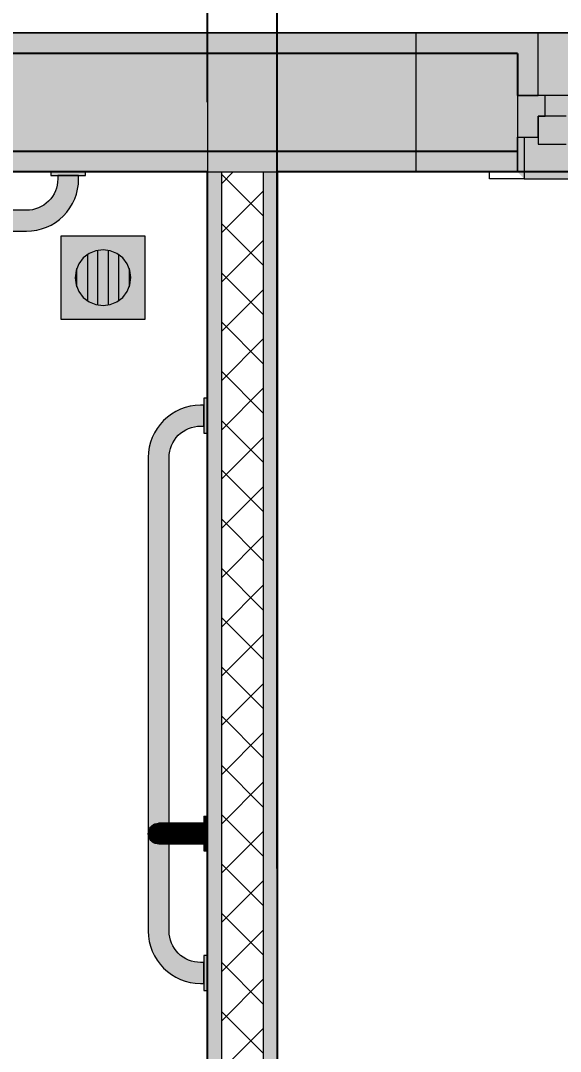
# Model space of a CAD drawing. Header units: metres. Extents: x -1783 to 21505, y -57 to 13660.
# Drawn here: x 13111 to 13188.5, y 12665 to 12813 of the extents above; entities that cross this region are included whole.
import ezdxf

# ---------------------------------------------------------------- set-up
doc = ezdxf.new("R2010")
doc.units = ezdxf.units.M
doc.header["$MEASUREMENT"] = 0
doc.linetypes.add('Dashed', pattern=[0.07, 0.045, -0.025])
for name, color, linetype in [('colorida chamar atenção', 10, 'Continuous'), ('Concreto moldado in loco_Pilares.IFC Model', 7, 'Continuous'), ('cotas', 7, 'Continuous'), ('COTAS EXECUTIVO.EXEC', 7, 'Continuous'), ('Janelas Archicad', 7, 'Continuous'), ('PAREDE CONSTRUIR', 7, 'Continuous')]:
    doc.layers.add(name, color=color, linetype=linetype)
for name, color, linetype, lineweight in [('Concreto moldado in loco_Pilares.IFC Model_Caneta_No__241', 7, 'Continuous', 13), ('Concreto moldado in loco_Pilares.IFC Model_Caneta_No__4', 7, 'Continuous', 20), ('Janelas Archicad_Caneta_No__10', 7, 'Continuous', 5), ('Janelas Archicad_Caneta_No__241', 7, 'Continuous', 13), ('LAJES.EST_Caneta_No__241', 7, 'Continuous', 13), ('LOUCAS-METAIS.ARQ_Caneta_No__96', 252, 'Continuous', 0), ('PAREDE CONSTRUIR_Caneta_No__241', 7, 'Continuous', 13), ('PAREDE CONSTRUIR_Caneta_No__3', 7, 'Continuous', 25), ('PAREDE CONSTRUIR_Caneta_No__83', 84, 'Continuous', 0), ('RALO_Caneta_No__96', 252, 'Continuous', 0)]:
    doc.layers.add(name, color=color, linetype=linetype, lineweight=lineweight)
for name, color, linetype, lineweight, true_color in [('Janelas Archicad_Caneta_No__9', 7, 'Continuous', 5, 0x020202), ('LOUCAS-METAIS.ARQ_Caneta_No__18', 7, 'Continuous', 0, 0xdfdfdf), ('RALO_Caneta_No__19', 7, 'Continuous', 0, 0xe9e9e9)]:
    doc.layers.add(name, color=color, linetype=linetype, lineweight=lineweight, true_color=true_color)
doc.styles.add('R80', font='romans.shx', dxfattribs={"height": 10})
doc.dimstyles.new('1-50', dxfattribs={"dimtxt": 10, "dimasz": 5, "dimexe": 10, "dimexo": 10, "dimgap": 3, "dimtad": 1, "dimdec": 1, "dimrnd": 1, "dimdsep": 46, "dimtxsty": 'R80', "dimblk": 'DOT', "dimcen": 0, "dimclrd": 252, "dimclre": 252, "dimclrt": 252, "dimadec": 0, "dimazin": 0, "dimtfac": 1, "dimtdec": 1, "dimtix": 1, "dimtmove": 2, "dimatfit": 3, "dimldrblk": 'DOT', "dimfxl": 1, "dimtolj": 1, "dimarcsym": 0})

# ---------------------------------------------------------------- blocks, each defined once
blk = doc.blocks.new('_Dot')
at = {"color": 0, "linetype": 'ByBlock', "lineweight": -2}
blk.add_line((-0.5, 0), (-1, 0), dxfattribs=at)
at = {"color": 0, "linetype": 'ByBlock', "const_width": 0.5}
blk.add_lwpolyline([(-0.25, 0, 1), (0.25, 0, 1)], format="xyb", close=True, dxfattribs=at)
blk = doc.blocks.new('*D7305')
at = {"layer": 'COTAS EXECUTIVO.EXEC', "color": 252, "lineweight": -2, "transparency": 16777216}
for p, q in [((13067.94, 12801.3), (13067.94, 12857.37)), ((13137.84, 12801.3), (13137.84, 12857.37)), ((13072.94, 12847.37), (13091.4, 12847.37)), ((13132.84, 12847.37), (13113.59, 12847.37))]:
    blk.add_line(p, q, dxfattribs=at)
at = {"layer": 'COTAS EXECUTIVO.EXEC', "color": 252, "lineweight": -2, "transparency": 16777216, "xscale": 5, "yscale": 5, "zscale": 5, "rotation": 180}
blk.add_blockref('_Dot', (13067.94, 12847.37), dxfattribs=at)
at = {"layer": 'COTAS EXECUTIVO.EXEC', "color": 252, "lineweight": -2, "transparency": 16777216, "xscale": 5, "yscale": 5, "zscale": 5}
blk.add_blockref('_Dot', (13137.84, 12847.37), dxfattribs=at)
at = {"layer": 'COTAS EXECUTIVO.EXEC', "color": 252, "transparency": 16777216, "insert": (13102.49, 12847.37), "char_height": 10, "attachment_point": 5, "style": 'R80'}
blk.add_mtext('\\A1;70', dxfattribs=at)
blk = doc.blocks.new('*D7308')
at = {"layer": 'COTAS EXECUTIVO.EXEC', "color": 252, "lineweight": -2, "transparency": 16777216}
for p, q in [((12927.84, 12616.1), (12927.84, 12885.48)), ((13137.84, 12801.3), (13137.84, 12885.48)), ((12932.84, 12875.48), (13003.24, 12875.48)), ((13132.84, 12875.48), (13034.95, 12875.48))]:
    blk.add_line(p, q, dxfattribs=at)
at = {"layer": 'COTAS EXECUTIVO.EXEC', "color": 252, "lineweight": -2, "transparency": 16777216, "xscale": 5, "yscale": 5, "zscale": 5, "rotation": 180}
blk.add_blockref('_Dot', (12927.84, 12875.48), dxfattribs=at)
at = {"layer": 'COTAS EXECUTIVO.EXEC', "color": 252, "lineweight": -2, "transparency": 16777216, "xscale": 5, "yscale": 5, "zscale": 5}
blk.add_blockref('_Dot', (13137.84, 12875.48), dxfattribs=at)
at = {"layer": 'COTAS EXECUTIVO.EXEC', "color": 252, "transparency": 16777216, "insert": (13019.1, 12875.48), "char_height": 10, "attachment_point": 5, "style": 'R80'}
blk.add_mtext('\\A1;210', dxfattribs=at)
blk = doc.blocks.new('*D7309')
at = {"layer": 'COTAS EXECUTIVO.EXEC', "color": 252, "lineweight": -2, "transparency": 16777216}
for p, q in [((13137.84, 12801.3), (13137.84, 12885.48)), ((13147.84, 12691.3), (13147.84, 12885.48)), ((13132.84, 12875.48), (13127.84, 12875.48)), ((13137.84, 12875.48), (13147.84, 12875.48)), ((13152.84, 12875.48), (13157.84, 12875.48))]:
    blk.add_line(p, q, dxfattribs=at)
at = {"layer": 'COTAS EXECUTIVO.EXEC', "color": 252, "lineweight": -2, "transparency": 16777216, "xscale": 5, "yscale": 5, "zscale": 5}
blk.add_blockref('_Dot', (13137.84, 12875.48), dxfattribs=at)
at = {"layer": 'COTAS EXECUTIVO.EXEC', "color": 252, "lineweight": -2, "transparency": 16777216, "xscale": 5, "yscale": 5, "zscale": 5, "rotation": 180}
blk.add_blockref('_Dot', (13147.84, 12875.48), dxfattribs=at)
at = {"layer": 'COTAS EXECUTIVO.EXEC', "color": 252, "transparency": 16777216, "insert": (13120.12, 12875.48), "char_height": 10, "attachment_point": 5, "style": 'R80'}
blk.add_mtext('\\A1;10', dxfattribs=at)
blk = doc.blocks.new('*D7310')
at = {"layer": 'COTAS EXECUTIVO.EXEC', "color": 252, "lineweight": -2, "transparency": 16777216}
for p, q in [((13147.84, 12691.3), (13147.84, 12885.48)), ((13467.84, 12586.27), (13467.84, 12885.48)), ((13152.84, 12875.48), (13278.24, 12875.48)), ((13462.84, 12875.48), (13309.95, 12875.48))]:
    blk.add_line(p, q, dxfattribs=at)
at = {"layer": 'COTAS EXECUTIVO.EXEC', "color": 252, "lineweight": -2, "transparency": 16777216, "xscale": 5, "yscale": 5, "zscale": 5, "rotation": 180}
blk.add_blockref('_Dot', (13147.84, 12875.48), dxfattribs=at)
at = {"layer": 'COTAS EXECUTIVO.EXEC', "color": 252, "lineweight": -2, "transparency": 16777216, "xscale": 5, "yscale": 5, "zscale": 5}
blk.add_blockref('_Dot', (13467.84, 12875.48), dxfattribs=at)
at = {"layer": 'COTAS EXECUTIVO.EXEC', "color": 252, "transparency": 16777216, "insert": (13294.1, 12875.48), "char_height": 10, "attachment_point": 5, "style": 'R80'}
blk.add_mtext('\\A1;320', dxfattribs=at)
blk = doc.blocks.new('*D7546')
at = {"layer": 'COTAS EXECUTIVO.EXEC', "color": 252, "lineweight": -2, "transparency": 16777216}
for p, q in [((13147.84, 12691.3), (13147.84, 12857.37)), ((13183.36, 12821.3), (13183.36, 12857.37)), ((13152.84, 12847.37), (13154.11, 12847.37)), ((13178.36, 12847.37), (13176.3, 12847.37))]:
    blk.add_line(p, q, dxfattribs=at)
at = {"layer": 'COTAS EXECUTIVO.EXEC', "color": 252, "lineweight": -2, "transparency": 16777216, "xscale": 5, "yscale": 5, "zscale": 5, "rotation": 180}
blk.add_blockref('_Dot', (13147.84, 12847.37), dxfattribs=at)
at = {"layer": 'COTAS EXECUTIVO.EXEC', "color": 252, "lineweight": -2, "transparency": 16777216, "xscale": 5, "yscale": 5, "zscale": 5}
blk.add_blockref('_Dot', (13183.36, 12847.37), dxfattribs=at)
at = {"layer": 'COTAS EXECUTIVO.EXEC', "color": 252, "transparency": 16777216, "insert": (13165.2, 12847.37), "char_height": 10, "attachment_point": 5, "style": 'R80'}
blk.add_mtext('\\A1;36', dxfattribs=at)
blk = doc.blocks.new('*D7547')
at = {"layer": 'COTAS EXECUTIVO.EXEC', "color": 252, "lineweight": -2, "transparency": 16777216}
for p, q in [((13183.36, 12821.3), (13183.36, 12857.37)), ((13433.36, 12821.3), (13433.36, 12857.37)), ((13188.36, 12847.37), (13292.1, 12847.37)), ((13428.36, 12847.37), (13323.82, 12847.37))]:
    blk.add_line(p, q, dxfattribs=at)
at = {"layer": 'COTAS EXECUTIVO.EXEC', "color": 252, "lineweight": -2, "transparency": 16777216, "xscale": 5, "yscale": 5, "zscale": 5, "rotation": 180}
blk.add_blockref('_Dot', (13183.36, 12847.37), dxfattribs=at)
at = {"layer": 'COTAS EXECUTIVO.EXEC', "color": 252, "lineweight": -2, "transparency": 16777216, "xscale": 5, "yscale": 5, "zscale": 5}
blk.add_blockref('_Dot', (13433.36, 12847.37), dxfattribs=at)
at = {"layer": 'COTAS EXECUTIVO.EXEC', "color": 252, "transparency": 16777216, "insert": (13307.96, 12847.37), "char_height": 10, "attachment_point": 5, "style": 'R80'}
blk.add_mtext('\\A1;250', dxfattribs=at)
blk = doc.blocks.new('Horizontal Multi-Sash Window 26_5')
at = {"layer": 'Janelas Archicad', "linetype": 'Continuous', "lineweight": 0, "true_color": 0xffffff}
for points in [[(-1.25, 0), (1.25, 0), (1.25, 0.05), (1.24, 0.06), (-1.24, 0.06), (-1.25, 0.05)], [(-1.25, 0), (-1.25, -0.06), (-1.21, -0.06), (-1.21, -0.03), (-1.22, -0.03), (-1.22, 0)], [(-1.22, 0.01), (-1.22, -0.03), (-1.18, -0.03), (-1.18, 0.01)], [(-0.46, 0.01), (-1.18, 0.01), (-1.18, -0.03), (-1.21, -0.03), (-1.21, -0.06), (-0.43, -0.06), (-0.43, -0.03), (-0.46, -0.03)]]:
    blk.add_hatch(color=7, dxfattribs=at).paths.add_polyline_path(points)
at = {"layer": 'Janelas Archicad_Caneta_No__10', "color": 7, "linetype": 'Continuous', "lineweight": 5}
for p, q in [((-1.24, 0.06), (-1.29, 0.06)), ((-1.29, 0.06), (-1.29, 0.05)), ((-1.24, 0.05), (-1.24, 0.06)), ((-1.29, 0.05), (-1.24, 0.05)), ((-1.24, 0.05), (-1.25, 0.05)), ((-1.25, 0.05), (-1.25, 0)), ((-1.24, 0), (-1.24, 0.05)), ((-1.25, 0), (-1.24, 0))]:
    blk.add_line(p, q, dxfattribs=at)
at = {"layer": 'Janelas Archicad_Caneta_No__241', "color": 7, "linetype": 'Continuous', "lineweight": 13}
for p, q in [((-1.29, 0.05), (-1.25, 0.05)), ((-1.25, 0.02), (-1.25, 0.05)), ((-1.25, 0), (-1.25, 0.02)), ((-1.25, -0.06), (-1.25, 0)), ((-1.22, -0.06), (-1.22, -0.15)), ((-1.25, -0.15), (-1.22, -0.15))]:
    blk.add_line(p, q, dxfattribs=at)
at = {"layer": 'Janelas Archicad_Caneta_No__9', "color": 18, "linetype": 'Continuous', "lineweight": 5, "true_color": 0x020202}
for p, q in [((-1.24, 0.06), (1.24, 0.06)), ((-1.25, 0), (-1.22, 0)), ((-1.22, 0.01), (-1.18, 0.01)), ((-1.22, -0.03), (-1.22, 0.01)), ((-1.22, 0), (-1.22, -0.03)), ((-1.22, -0.03), (-1.21, -0.03)), ((-1.18, -0.03), (-1.22, -0.03)), ((-1.21, -0.03), (-1.21, -0.06)), ((-1.21, -0.06), (-1.25, -0.06)), ((-0.43, -0.06), (-1.21, -0.06)), ((-1.22, -0.15), (1.22, -0.15))]:
    blk.add_line(p, q, dxfattribs=at)
at = {"layer": 'Janelas Archicad_Caneta_No__9', "color": 18, "linetype": 'Dashed', "lineweight": 5, "true_color": 0x020202}
blk.add_line((-1.25, 0.05), (1.25, 0.05), dxfattribs=at)
blk = doc.blocks.new('Rectangular Floor Drain 26')
at = {"layer": 'RALO_Caneta_No__19', "linetype": 'Continuous', "lineweight": 0, "true_color": 0xe9e9e9}
h = blk.add_hatch(color=254, dxfattribs=at)
h.paths.add_polyline_path([(-0.06, 0.06), (-0.06, -0.06), (0.06, -0.06), (0.06, 0.06)])
h.paths.add_polyline_path([(0.04, 0), (0.0386, -0.0104), (0.0346, -0.02), (0.0283, -0.0283), (0.02, -0.0346), (0.0104, -0.0386), (0, -0.04), (-0.0104, -0.0386), (-0.02, -0.0346), (-0.0283, -0.0283), (-0.0346, -0.02), (-0.0386, -0.0104), (-0.04, 0), (-0.0386, 0.0104), (-0.0346, 0.02), (-0.0283, 0.0283), (-0.02, 0.0346), (-0.0104, 0.0386), (0, 0.04), (0.0104, 0.0386), (0.02, 0.0346), (0.0283, 0.0283), (0.0346, 0.02), (0.0386, 0.0104)], flags=0)
for points in [[(-0.0283, 0.0283), (-0.0327, 0.0225), (0.0327, 0.0225), (0.0283, 0.0283), (0.02, 0.0346), (0.0131, 0.0375), (-0.0131, 0.0375), (-0.02, 0.0346)], [(-0.0131, 0.0375), (0.0131, 0.0375), (0.0104, 0.0386), (0, 0.04), (-0.0104, 0.0386)], [(-0.0386, 0.0104), (-0.039, 0.0075), (0.039, 0.0075), (0.0386, 0.0104), (0.0346, 0.02), (0.0327, 0.0225), (-0.0327, 0.0225), (-0.0346, 0.02)], [(-0.039, 0.0075), (-0.04, 0), (-0.039, -0.0075), (0.039, -0.0075), (0.04, 0), (0.039, 0.0075)], [(-0.039, -0.0075), (-0.0386, -0.0104), (-0.0346, -0.02), (-0.0327, -0.0225), (0.0327, -0.0225), (0.0346, -0.02), (0.0386, -0.0104), (0.039, -0.0075)], [(-0.0327, -0.0225), (-0.0283, -0.0283), (-0.02, -0.0346), (-0.0131, -0.0375), (0.0131, -0.0375), (0.02, -0.0346), (0.0283, -0.0283), (0.0327, -0.0225)], [(0.0131, -0.0375), (-0.0131, -0.0375), (-0.0104, -0.0386), (0, -0.04), (0.0104, -0.0386)]]:
    blk.add_hatch(color=254, dxfattribs=at).paths.add_polyline_path(points)
at = {"layer": 'RALO_Caneta_No__96', "color": 252, "linetype": 'Continuous', "lineweight": 0}
for p, q in [((-0.06, 0.06), (-0.06, -0.06)), ((0.06, 0.06), (-0.06, 0.06)), ((0.06, -0.06), (0.06, 0.06)), ((-0.0283, 0.0283), (-0.02, 0.0346)), ((-0.02, 0.0346), (-0.0104, 0.0386)), ((0.0131, 0.0375), (-0.0131, 0.0375)), ((-0.0104, 0.0386), (0, 0.04)), ((0, 0.04), (0.0104, 0.0386)), ((0.0104, 0.0386), (0.02, 0.0346)), ((0.02, 0.0346), (0.0283, 0.0283)), ((-0.0386, 0.0104), (-0.0346, 0.02)), ((-0.0346, 0.02), (-0.0283, 0.0283)), ((-0.0327, 0.0225), (0.0327, 0.0225)), ((0.0283, 0.0283), (0.0346, 0.02)), ((0.0346, 0.02), (0.0386, 0.0104)), ((-0.04, 0), (-0.0386, 0.0104)), ((-0.0386, -0.0104), (-0.04, 0)), ((0.039, 0.0075), (-0.039, 0.0075)), ((0.0386, 0.0104), (0.04, 0)), ((0.04, 0), (0.0386, -0.0104)), ((-0.039, -0.0075), (0.039, -0.0075)), ((-0.0346, -0.02), (-0.0386, -0.0104)), ((0.0386, -0.0104), (0.0346, -0.02)), ((-0.0283, -0.0283), (-0.0346, -0.02)), ((0.0327, -0.0225), (-0.0327, -0.0225)), ((-0.02, -0.0346), (-0.0283, -0.0283)), ((0.0283, -0.0283), (0.02, -0.0346)), ((0.0346, -0.02), (0.0283, -0.0283)), ((-0.0104, -0.0386), (-0.02, -0.0346)), ((-0.0131, -0.0375), (0.0131, -0.0375)), ((0, -0.04), (-0.0104, -0.0386)), ((0.0104, -0.0386), (0, -0.04)), ((0.02, -0.0346), (0.0104, -0.0386)), ((-0.06, -0.06), (0.06, -0.06))]:
    blk.add_line(p, q, dxfattribs=at)
blk = doc.blocks.new('Grab Bar 26')
at = {"layer": 'LOUCAS-METAIS.ARQ_Caneta_No__18', "linetype": 'Continuous', "lineweight": 0, "true_color": 0xdfdfdf}
for points in [[(-0.425, 0), (-0.425, -0.005), (-0.375, -0.005), (-0.375, 0)], [(0.375, 0), (0.375, -0.005), (0.425, -0.005), (0.425, 0)], [(-0.415, -0.005), (-0.415, -0.01, 0.414214), (-0.34, -0.085), (0.34, -0.085, 0.414214), (0.415, -0.01), (0.415, -0.005), (0.385, -0.005), (0.385, -0.01, -0.414214), (0.34, -0.055), (-0.34, -0.055, -0.414214), (-0.385, -0.01), (-0.385, -0.005)]]:
    blk.add_hatch(color=254, dxfattribs=at).paths.add_polyline_path(points)
at = {"layer": 'LOUCAS-METAIS.ARQ_Caneta_No__96', "color": 252, "linetype": 'Continuous', "lineweight": 0, "flags": 128}
for points in [[(-0.425, 0), (-0.425, -0.005), (-0.375, -0.005), (-0.375, 0)], [(0.375, 0), (0.375, -0.005), (0.425, -0.005), (0.425, 0)]]:
    blk.add_lwpolyline(points, close=True, dxfattribs=at)
blk.add_lwpolyline([(-0.415, -0.005), (-0.415, -0.01, 0.414214), (-0.34, -0.085), (0.34, -0.085, 0.414214), (0.415, -0.01), (0.415, -0.005), (0.385, -0.005), (0.385, -0.01, -0.414214), (0.34, -0.055), (-0.34, -0.055, -0.414214), (-0.385, -0.01), (-0.385, -0.005)], format="xyb", close=True, dxfattribs=at)
blk = doc.blocks.new('Grab Bar 26_3')
at = {"layer": 'LOUCAS-METAIS.ARQ_Caneta_No__18', "linetype": 'Continuous', "lineweight": 0, "true_color": 0xdfdfdf}
for points in [[(-0.017, 0), (-0.017, -0.005), (-0.0108, -0.005), (-0.0108, 0)], [(-0.0108, -0.005), (-0.0037, -0.005), (-0.0037, 0), (-0.0108, 0)], [(-0.0037, 0), (-0.0037, -0.005), (0.0037, -0.005), (0.0037, 0)], [(0.0037, -0.005), (0.0108, -0.005), (0.0108, 0), (0.0037, 0)], [(0.0108, 0), (0.0108, -0.005), (0.017, -0.005), (0.017, 0)], [(0.017, -0.005), (0.0217, -0.005), (0.0217, 0), (0.017, 0)], [(0.0217, -0.005), (0.0244, -0.005), (0.0244, 0), (0.0217, 0)], [(0.0244, 0), (0.0244, -0.005), (0.0249, -0.005), (0.0249, 0)], [(-0.0249, 0), (-0.0249, -0.005), (-0.0244, -0.005), (-0.0244, 0)], [(-0.0244, -0.005), (-0.0217, -0.005), (-0.0217, 0), (-0.0244, 0)], [(-0.0217, -0.005), (-0.017, -0.005), (-0.017, 0), (-0.0217, 0)], [(-0.015, -0.01), (-0.0147, -0.0102), (-0.0147, -0.005), (-0.015, -0.005)], [(-0.015, -0.01), (-0.015, -0.0234), (-0.0147, -0.024), (-0.0147, -0.0102)], [(-0.0147, -0.005), (-0.0147, -0.0102), (-0.014, -0.0103), (-0.014, -0.005)], [(-0.0147, -0.0102), (-0.0147, -0.024), (-0.014, -0.0246), (-0.014, -0.0103)], [(-0.014, -0.0103), (-0.0129, -0.0104), (-0.0129, -0.005), (-0.014, -0.005)], [(-0.014, -0.0246), (-0.0129, -0.0251), (-0.0129, -0.0104), (-0.014, -0.0103)], [(-0.0129, -0.005), (-0.0129, -0.0104), (-0.0113, -0.0106), (-0.0113, -0.005)], [(-0.0113, -0.0106), (-0.0129, -0.0104), (-0.0129, -0.0251), (-0.0113, -0.0256)], [(-0.0113, -0.005), (-0.0113, -0.0106), (-0.0094, -0.0107), (-0.0094, -0.005)], [(-0.0094, -0.0107), (-0.0113, -0.0106), (-0.0113, -0.0256), (-0.0094, -0.026)], [(-0.0094, -0.0107), (-0.0073, -0.0107), (-0.0073, -0.005), (-0.0094, -0.005)], [(-0.0094, -0.0107), (-0.0094, -0.026), (-0.0073, -0.0263), (-0.0073, -0.0107)], [(-0.0073, -0.005), (-0.0073, -0.0107), (-0.0049, -0.0108), (-0.0049, -0.005)], [(-0.0049, -0.0108), (-0.0073, -0.0107), (-0.0073, -0.0263), (-0.0049, -0.0265)], [(-0.0049, -0.005), (-0.0049, -0.0108), (-0.0023, -0.0108), (-0.0023, -0.005)], [(-0.0023, -0.0108), (-0.0049, -0.0108), (-0.0049, -0.0265), (-0.0023, -0.0267)], [(-0.0023, -0.005), (-0.0023, -0.0108), (0.0003, -0.0108), (0.0003, -0.005)], [(0.0003, -0.0108), (-0.0023, -0.0108), (-0.0023, -0.0267), (0.0003, -0.0267)], [(0.0003, -0.005), (0.0003, -0.0108), (0.0029, -0.0108), (0.0029, -0.005)], [(0.0029, -0.0108), (0.0003, -0.0108), (0.0003, -0.0267), (0.0029, -0.0266)], [(0.0029, -0.0108), (0.0054, -0.0108), (0.0054, -0.005), (0.0029, -0.005)], [(0.0029, -0.0266), (0.0054, -0.0265), (0.0054, -0.0108), (0.0029, -0.0108)], [(0.0054, -0.005), (0.0054, -0.0108), (0.0077, -0.0107), (0.0077, -0.005)], [(0.0077, -0.0107), (0.0054, -0.0108), (0.0054, -0.0265), (0.0077, -0.0262)], [(0.0077, -0.005), (0.0077, -0.0107), (0.0098, -0.0106), (0.0098, -0.005)], [(0.0098, -0.0106), (0.0077, -0.0107), (0.0077, -0.0262), (0.0098, -0.0259)], [(0.0098, -0.005), (0.0098, -0.0106), (0.0117, -0.0105), (0.0117, -0.005)], [(0.0098, -0.0106), (0.0098, -0.0259), (0.0117, -0.0255), (0.0117, -0.0105)], [(0.0117, -0.005), (0.0117, -0.0105), (0.0131, -0.0104), (0.0131, -0.005)], [(0.0131, -0.0104), (0.0117, -0.0105), (0.0117, -0.0255), (0.0131, -0.025)], [(0.0131, -0.005), (0.0131, -0.0104), (0.0142, -0.0103), (0.0142, -0.005)], [(0.0142, -0.0103), (0.0131, -0.0104), (0.0131, -0.025), (0.0142, -0.0244)], [(0.0142, -0.005), (0.0142, -0.0103), (0.0148, -0.0101), (0.0148, -0.005)], [(0.0142, -0.0103), (0.0142, -0.0244), (0.0148, -0.0239), (0.0148, -0.0101)], [(0.015, -0.005), (0.0148, -0.005), (0.0148, -0.0101), (0.015, -0.01)], [(0.0148, -0.0101), (0.0148, -0.0239), (0.015, -0.0233), (0.015, -0.01)], [(-0.0147, -0.024), (-0.015, -0.0234), (-0.015, -0.0361), (-0.0147, -0.0373)], [(-0.0147, -0.024), (-0.0147, -0.0373), (-0.014, -0.0384), (-0.014, -0.0246)], [(-0.014, -0.0246), (-0.014, -0.0384), (-0.0129, -0.0394), (-0.0129, -0.0251)], [(-0.0129, -0.0251), (-0.0129, -0.0394), (-0.0113, -0.0403), (-0.0113, -0.0256)], [(-0.0094, -0.026), (-0.0113, -0.0256), (-0.0113, -0.0403), (-0.0094, -0.0411)], [(-0.0094, -0.0411), (-0.0073, -0.0418), (-0.0073, -0.0263), (-0.0094, -0.026)], [(-0.0049, -0.0265), (-0.0073, -0.0263), (-0.0073, -0.0418), (-0.0049, -0.0422)], [(-0.0023, -0.0267), (-0.0049, -0.0265), (-0.0049, -0.0422), (-0.0023, -0.0425)], [(0.0003, -0.0267), (-0.0023, -0.0267), (-0.0023, -0.0425), (0.0003, -0.0426)], [(0.0029, -0.0266), (0.0003, -0.0267), (0.0003, -0.0426), (0.0029, -0.0425)], [(0.0029, -0.0425), (0.0054, -0.0421), (0.0054, -0.0265), (0.0029, -0.0266)], [(0.0077, -0.0262), (0.0054, -0.0265), (0.0054, -0.0421), (0.0077, -0.0416)], [(0.0098, -0.0259), (0.0077, -0.0262), (0.0077, -0.0416), (0.0098, -0.041)], [(0.0098, -0.0259), (0.0098, -0.041), (0.0117, -0.0402), (0.0117, -0.0255)], [(0.0117, -0.0255), (0.0117, -0.0402), (0.0131, -0.0392), (0.0131, -0.025)], [(0.0131, -0.025), (0.0131, -0.0392), (0.0142, -0.0382), (0.0142, -0.0244)], [(0.0142, -0.0244), (0.0142, -0.0382), (0.0148, -0.0371), (0.0148, -0.0239)], [(0.015, -0.0233), (0.0148, -0.0239), (0.0148, -0.0371), (0.015, -0.0359)], [(-0.015, -0.0476), (-0.0147, -0.0492), (-0.0147, -0.0373), (-0.015, -0.0361)], [(-0.014, -0.0384), (-0.0147, -0.0373), (-0.0147, -0.0492), (-0.014, -0.0508)], [(-0.014, -0.0508), (-0.0129, -0.0523), (-0.0129, -0.0394), (-0.014, -0.0384)], [(-0.0129, -0.0394), (-0.0129, -0.0523), (-0.0113, -0.0536), (-0.0113, -0.0403)], [(-0.0113, -0.0403), (-0.0113, -0.0536), (-0.0094, -0.0547), (-0.0094, -0.0411)], [(-0.0094, -0.0411), (-0.0094, -0.0547), (-0.0073, -0.0556), (-0.0073, -0.0418)], [(-0.0073, -0.0418), (-0.0073, -0.0556), (-0.0049, -0.0563), (-0.0049, -0.0422)], [(-0.0049, -0.0563), (-0.0023, -0.0567), (-0.0023, -0.0425), (-0.0049, -0.0422)], [(-0.0023, -0.0425), (-0.0023, -0.0567), (0.0003, -0.0568), (0.0003, -0.0426)], [(0.0003, -0.0426), (0.0003, -0.0568), (0.0029, -0.0566), (0.0029, -0.0425)], [(0.0029, -0.0425), (0.0029, -0.0566), (0.0054, -0.0562), (0.0054, -0.0421)], [(0.0054, -0.0421), (0.0054, -0.0562), (0.0077, -0.0555), (0.0077, -0.0416)], [(0.0077, -0.0416), (0.0077, -0.0555), (0.0098, -0.0545), (0.0098, -0.041)], [(0.0098, -0.041), (0.0098, -0.0545), (0.0117, -0.0533), (0.0117, -0.0402)], [(0.0117, -0.0402), (0.0117, -0.0533), (0.0131, -0.052), (0.0131, -0.0392)], [(0.0142, -0.0382), (0.0131, -0.0392), (0.0131, -0.052), (0.0142, -0.0505)], [(0.0142, -0.0505), (0.0148, -0.0489), (0.0148, -0.0371), (0.0142, -0.0382)], [(0.0148, -0.0371), (0.0148, -0.0489), (0.015, -0.0472), (0.015, -0.0359)], [(-0.0147, -0.0492), (-0.015, -0.0476), (-0.015, -0.0571), (-0.0147, -0.0592)], [(-0.0147, -0.0592), (-0.015, -0.0571), (-0.015, -0.0643), (-0.0147, -0.0667)], [(-0.014, -0.0508), (-0.0147, -0.0492), (-0.0147, -0.0592), (-0.014, -0.0611)], [(-0.0147, -0.0592), (-0.0147, -0.0667), (-0.014, -0.0689), (-0.014, -0.0611)], [(-0.014, -0.0508), (-0.014, -0.0611), (-0.0129, -0.063), (-0.0129, -0.0523)], [(-0.0129, -0.0523), (-0.0129, -0.063), (-0.0113, -0.0647), (-0.0113, -0.0536)], [(-0.0113, -0.0647), (-0.0094, -0.0661), (-0.0094, -0.0547), (-0.0113, -0.0536)], [(-0.0094, -0.0547), (-0.0094, -0.0661), (-0.0073, -0.0672), (-0.0073, -0.0556)], [(-0.0073, -0.0556), (-0.0073, -0.0672), (-0.0049, -0.0681), (-0.0049, -0.0563)], [(-0.0049, -0.0563), (-0.0049, -0.0681), (-0.0023, -0.0686), (-0.0023, -0.0567)], [(-0.0023, -0.0686), (0.0003, -0.0687), (0.0003, -0.0568), (-0.0023, -0.0567)], [(0.0003, -0.0687), (0.0029, -0.0685), (0.0029, -0.0566), (0.0003, -0.0568)], [(0.0029, -0.0566), (0.0029, -0.0685), (0.0054, -0.0679), (0.0054, -0.0562)], [(0.0054, -0.0562), (0.0054, -0.0679), (0.0077, -0.067), (0.0077, -0.0555)], [(0.0077, -0.0555), (0.0077, -0.067), (0.0098, -0.0658), (0.0098, -0.0545)], [(0.0098, -0.0658), (0.0117, -0.0643), (0.0117, -0.0533), (0.0098, -0.0545)], [(0.0117, -0.0533), (0.0117, -0.0643), (0.0131, -0.0626), (0.0131, -0.052)], [(0.0131, -0.0626), (0.0142, -0.0608), (0.0142, -0.0505), (0.0131, -0.052)], [(0.0142, -0.0505), (0.0142, -0.0608), (0.0148, -0.0588), (0.0148, -0.0489)], [(0.0142, -0.0608), (0.0142, -0.0685), (0.0148, -0.0662), (0.0148, -0.0588)], [(0.015, -0.0472), (0.0148, -0.0489), (0.0148, -0.0588), (0.015, -0.0567)], [(0.015, -0.0567), (0.0148, -0.0588), (0.0148, -0.0662), (0.015, -0.0638)], [(-0.015, -0.0688), (-0.0147, -0.0713), (-0.0147, -0.0667), (-0.015, -0.0643)], [(-0.0147, -0.0713), (-0.015, -0.0688), (-0.015, -0.0703), (-0.0147, -0.0729)], [(-0.0147, -0.0667), (-0.0147, -0.0713), (-0.014, -0.0738), (-0.014, -0.0689)], [(-0.014, -0.0738), (-0.0147, -0.0713), (-0.0147, -0.0729), (-0.014, -0.0754)], [(-0.014, -0.0611), (-0.014, -0.0689), (-0.0129, -0.0711), (-0.0129, -0.063)], [(-0.014, -0.0689), (-0.014, -0.0738), (-0.0129, -0.0761), (-0.0129, -0.0711)], [(-0.014, -0.0754), (-0.0129, -0.0777), (-0.0129, -0.0761), (-0.014, -0.0738)], [(-0.0129, -0.0711), (-0.0113, -0.073), (-0.0113, -0.0647), (-0.0129, -0.063)], [(-0.0129, -0.0711), (-0.0129, -0.0761), (-0.0113, -0.0782), (-0.0113, -0.073)], [(-0.0113, -0.0647), (-0.0113, -0.073), (-0.0094, -0.0746), (-0.0094, -0.0661)], [(-0.0113, -0.073), (-0.0113, -0.0782), (-0.0094, -0.0799), (-0.0094, -0.0746)], [(-0.0094, -0.0661), (-0.0094, -0.0746), (-0.0073, -0.076), (-0.0073, -0.0672)], [(-0.0073, -0.076), (-0.0049, -0.0769), (-0.0049, -0.0681), (-0.0073, -0.0672)], [(-0.0049, -0.0769), (-0.0023, -0.0775), (-0.0023, -0.0686), (-0.0049, -0.0681)], [(-0.0023, -0.0775), (0.0003, -0.0777), (0.0003, -0.0687), (-0.0023, -0.0686)], [(0.0003, -0.0687), (0.0003, -0.0777), (0.0029, -0.0774), (0.0029, -0.0685)], [(0.0029, -0.0685), (0.0029, -0.0774), (0.0054, -0.0768), (0.0054, -0.0679)], [(0.0054, -0.0679), (0.0054, -0.0768), (0.0077, -0.0757), (0.0077, -0.067)], [(0.0077, -0.0757), (0.0098, -0.0743), (0.0098, -0.0658), (0.0077, -0.067)], [(0.0098, -0.0658), (0.0098, -0.0743), (0.0117, -0.0726), (0.0117, -0.0643)], [(0.0098, -0.0743), (0.0098, -0.0796), (0.0117, -0.0778), (0.0117, -0.0726)], [(0.0117, -0.0726), (0.0131, -0.0707), (0.0131, -0.0626), (0.0117, -0.0643)], [(0.0117, -0.0778), (0.0131, -0.0756), (0.0131, -0.0707), (0.0117, -0.0726)], [(0.0131, -0.0626), (0.0131, -0.0707), (0.0142, -0.0685), (0.0142, -0.0608)], [(0.0131, -0.0707), (0.0131, -0.0756), (0.0142, -0.0733), (0.0142, -0.0685)], [(0.0142, -0.0733), (0.0131, -0.0756), (0.0131, -0.0773), (0.0142, -0.0749)], [(0.0142, -0.0685), (0.0142, -0.0733), (0.0148, -0.0708), (0.0148, -0.0662)], [(0.0142, -0.0749), (0.0148, -0.0723), (0.0148, -0.0708), (0.0142, -0.0733)], [(0.0148, -0.0662), (0.0148, -0.0708), (0.015, -0.0682), (0.015, -0.0638)], [(0.015, -0.0682), (0.0148, -0.0708), (0.0148, -0.0723), (0.015, -0.0697)], [(-0.0113, -0.0782), (-0.0129, -0.0761), (-0.0129, -0.0777), (-0.0113, -0.0798)], [(-0.0094, -0.0799), (-0.0113, -0.0782), (-0.0113, -0.0798), (-0.0094, -0.0817)], [(-0.0094, -0.0746), (-0.0094, -0.0799), (-0.0073, -0.0814), (-0.0073, -0.076)], [(-0.0094, -0.0799), (-0.0094, -0.0817), (-0.0073, -0.0831), (-0.0073, -0.0814)], [(-0.0073, -0.0814), (-0.0049, -0.0824), (-0.0049, -0.0769), (-0.0073, -0.076)], [(-0.0049, -0.0824), (-0.0073, -0.0814), (-0.0073, -0.0831), (-0.0049, -0.0842)], [(-0.0049, -0.0824), (-0.0023, -0.083), (-0.0023, -0.0775), (-0.0049, -0.0769)], [(-0.0023, -0.083), (-0.0049, -0.0824), (-0.0049, -0.0842), (-0.0023, -0.0848)], [(-0.0023, -0.083), (0.0003, -0.0832), (0.0003, -0.0777), (-0.0023, -0.0775)], [(0.0003, -0.0832), (-0.0023, -0.083), (-0.0023, -0.0848), (0.0003, -0.085)], [(0.0003, -0.0777), (0.0003, -0.0832), (0.0029, -0.0829), (0.0029, -0.0774)], [(0.0029, -0.0829), (0.0003, -0.0832), (0.0003, -0.085), (0.0029, -0.0847)], [(0.0029, -0.0774), (0.0029, -0.0829), (0.0054, -0.0822), (0.0054, -0.0768)], [(0.0029, -0.0829), (0.0029, -0.0847), (0.0054, -0.084), (0.0054, -0.0822)], [(0.0054, -0.0822), (0.0077, -0.0811), (0.0077, -0.0757), (0.0054, -0.0768)], [(0.0077, -0.0811), (0.0054, -0.0822), (0.0054, -0.084), (0.0077, -0.0829)], [(0.0077, -0.0811), (0.0098, -0.0796), (0.0098, -0.0743), (0.0077, -0.0757)], [(0.0098, -0.0796), (0.0077, -0.0811), (0.0077, -0.0829), (0.0098, -0.0813)], [(0.0098, -0.0813), (0.0117, -0.0794), (0.0117, -0.0778), (0.0098, -0.0796)], [(0.0131, -0.0756), (0.0117, -0.0778), (0.0117, -0.0794), (0.0131, -0.0773)]]:
    blk.add_hatch(color=254, dxfattribs=at).paths.add_polyline_path(points)
at = {"layer": 'LOUCAS-METAIS.ARQ_Caneta_No__96', "color": 252, "linetype": 'Continuous', "lineweight": 0}
for p, q in [((-0.0037, 0), (0.0037, 0)), ((0.0037, 0), (0.0108, 0)), ((0.0108, 0), (0.017, 0)), ((0.017, 0), (0.0217, 0)), ((0.0217, 0), (0.0244, 0)), ((0.0244, 0), (0.0249, 0)), ((0.0249, -0.005), (0.0249, 0)), ((-0.0249, 0), (-0.0244, 0)), ((-0.0249, -0.005), (-0.0249, 0)), ((-0.0249, -0.005), (-0.0244, -0.005)), ((-0.0244, 0), (-0.0217, 0)), ((-0.0244, -0.005), (-0.0217, -0.005)), ((-0.0217, 0), (-0.017, 0)), ((-0.0217, -0.005), (-0.017, -0.005)), ((-0.017, 0), (-0.0108, 0)), ((-0.017, -0.005), (-0.0108, -0.005)), ((-0.015, -0.005), (-0.015, -0.01)), ((-0.015, -0.01), (-0.015, -0.0234)), ((-0.0108, 0), (-0.0037, 0)), ((-0.0108, -0.005), (-0.0037, -0.005)), ((-0.0037, -0.005), (0.0037, -0.005)), ((0.0037, -0.005), (0.0108, -0.005)), ((0.0108, -0.005), (0.017, -0.005)), ((0.015, -0.005), (0.015, -0.01)), ((0.015, -0.01), (0.015, -0.0233)), ((0.017, -0.005), (0.0217, -0.005)), ((0.0217, -0.005), (0.0244, -0.005)), ((0.0244, -0.005), (0.0249, -0.005)), ((-0.015, -0.0234), (-0.015, -0.0361)), ((0.015, -0.0233), (0.015, -0.0359)), ((-0.015, -0.0361), (-0.015, -0.0476)), ((0.015, -0.0359), (0.015, -0.0472)), ((-0.015, -0.0476), (-0.015, -0.0571)), ((-0.015, -0.0571), (-0.015, -0.0643)), ((0.015, -0.0472), (0.015, -0.0567)), ((0.015, -0.0567), (0.015, -0.0638)), ((-0.015, -0.0643), (-0.015, -0.0688)), ((-0.015, -0.0688), (-0.015, -0.0703)), ((-0.0147, -0.0729), (-0.015, -0.0703)), ((-0.014, -0.0754), (-0.0147, -0.0729)), ((0.0148, -0.0723), (0.0142, -0.0749)), ((0.015, -0.0697), (0.0148, -0.0723)), ((0.015, -0.0638), (0.015, -0.0682)), ((0.015, -0.0682), (0.015, -0.0697)), ((-0.0129, -0.0777), (-0.014, -0.0754)), ((-0.0113, -0.0798), (-0.0129, -0.0777)), ((-0.0094, -0.0817), (-0.0113, -0.0798)), ((-0.0073, -0.0831), (-0.0094, -0.0817)), ((-0.0049, -0.0842), (-0.0073, -0.0831)), ((-0.0023, -0.0848), (-0.0049, -0.0842)), ((0.0003, -0.085), (-0.0023, -0.0848)), ((0.0029, -0.0847), (0.0003, -0.085)), ((0.0054, -0.084), (0.0029, -0.0847)), ((0.0077, -0.0829), (0.0054, -0.084)), ((0.0098, -0.0813), (0.0077, -0.0829)), ((0.0117, -0.0794), (0.0098, -0.0813)), ((0.0131, -0.0773), (0.0117, -0.0794)), ((0.0142, -0.0749), (0.0131, -0.0773))]:
    blk.add_line(p, q, dxfattribs=at)

msp = doc.modelspace()

# ---------------------------------------------------------------- hatches: boundary and pattern name
at = {"layer": 'colorida chamar atenção'}
h = msp.add_hatch(color=256, dxfattribs=at)
h.dxf.hatch_style = 1
h.paths.add_polyline_path([(13067.942, 12794.299), (13137.841, 12794.299), (13137.841, 12808.299), (13067.942, 12808.299), (13067.942, 12802.299), (13067.942, 12796.299)])
h = msp.add_hatch(color=256, dxfattribs=at)
h.dxf.hatch_style = 1
h.paths.add_polyline_path([(13137.841, 12808.299), (13137.841, 12794.299), (13183.36, 12794.299), (13183.36, 12796.299), (13183.36, 12802.299), (13183.36, 12808.299)])
at = {"layer": 'Concreto moldado in loco_Pilares.IFC Model', "linetype": 'Continuous', "lineweight": 0, "true_color": 0x000000}
msp.add_hatch(color=18, dxfattribs=at).paths.add_polyline_path([(13167.845, 12791.299), (13167.845, 12811.299), (13137.845, 12811.299), (13137.845, 12791.299)])
at = {"layer": 'cotas'}
h = msp.add_hatch(color=7, dxfattribs=at)
h.dxf.hatch_style = 1
h.paths.add_polyline_path([(21504.961, 13659.963), (10304.961, 13659.963), (10304.961, 5739.963), (21504.961, 5739.963)])
h.paths.add_polyline_path([(10571.627, 13593.296), (21371.627, 13593.296), (21371.627, 5806.63), (10571.627, 5806.63)], flags=16)
at = {"layer": 'PAREDE CONSTRUIR', "linetype": 'Continuous', "lineweight": 0, "true_color": 0xffffff}
for points in [[(13137.841, 12811.299), (13067.942, 12811.299), (13067.942, 12808.299), (13137.841, 12808.299)], [(13182.36, 12811.299), (13137.841, 12811.299), (13137.841, 12808.299), (13182.36, 12808.299)], [(13182.36, 12811.299), (13182.36, 12808.299), (13182.36, 12802.299), (13185.36, 12802.299), (13185.36, 12811.299)], [(13429.36, 12811.299), (13185.36, 12811.299), (13185.36, 12802.299), (13429.36, 12802.299)], [(13067.942, 12791.299), (13137.841, 12791.299), (13137.841, 12794.299), (13067.942, 12794.299)], [(13137.841, 12791.299), (13182.36, 12791.299), (13182.36, 12794.299), (13137.841, 12794.299)], [(13139.841, 12581.299), (13139.841, 12791.299), (13137.841, 12791.299), (13137.841, 12581.299)], [(13147.841, 12573.299), (13147.841, 12791.299), (13145.841, 12791.299), (13145.841, 12573.299)]]:
    msp.add_hatch(color=7, dxfattribs=at).paths.add_polyline_path(points)
at = {"layer": 'PAREDE CONSTRUIR_Caneta_No__83', "linetype": 'Continuous', "lineweight": 0}
h = msp.add_hatch(dxfattribs=at)
h.set_pattern_fill('PLACOMUR_0006', color=84, scale=100, style=0, pattern_type=2)
h.set_pattern_definition([(45, (18585.2446, 16071.2687), (-3.535534, 3.535534), []), (135, (18585.2446, 16071.2687), (3.535534, 3.535534), [])])
h.paths.add_polyline_path([(13145.841, 12579.299), (13145.841, 12791.299), (13139.841, 12791.299), (13139.841, 12579.299)])

# ---------------------------------------------------------------- linework, layer by layer
at = {"layer": 'Concreto moldado in loco_Pilares.IFC Model_Caneta_No__241', "color": 7, "linetype": 'Continuous', "lineweight": 13, "flags": 128}
msp.add_lwpolyline([(13167.845, 12791.299), (13167.845, 12811.299), (13137.845, 12811.299), (13137.845, 12791.299)], close=True, dxfattribs=at)
at = {"layer": 'Concreto moldado in loco_Pilares.IFC Model_Caneta_No__4', "color": 7, "linetype": 'Continuous', "lineweight": 20, "flags": 128}
msp.add_lwpolyline([(13167.845, 12791.299), (13167.845, 12811.299), (13137.845, 12811.299), (13137.845, 12791.299)], close=True, dxfattribs=at)
at = {"layer": 'COTAS EXECUTIVO.EXEC', "flags": 128}
for points in [[(12927.841, 12791.299), (12927.841, 12581.299), (13137.841, 12581.299), (13137.841, 12791.299)], [(12927.841, 12420.893), (13147.841, 12420.893), (13203.841, 12420.893), (13203.841, 12361.249), (13467.841, 12361.249), (13467.841, 12420.893), (13467.841, 12791.299), (13147.841, 12791.299), (13147.841, 12571.299), (12927.841, 12571.299)]]:
    msp.add_lwpolyline(points, close=True, dxfattribs=at)
at = {"layer": 'LAJES.EST_Caneta_No__241', "color": 7, "linetype": 'Continuous', "lineweight": 13, "flags": 128}
for points in [[(11993.844, 11841.251), (11933.841, 11841.251), (11933.841, 12250.86), (12073.844, 12250.86), (12073.844, 12400.893), (11933.841, 12400.893), (11933.841, 12811.299), (12073.844, 12811.299), (12913.841, 12811.299), (13203.841, 12811.299), (14183.841, 12811.299), (14183.841, 11841.251), (13203.841, 11841.251), (13203.841, 11361.251), (14183.841, 11361.251), (14183.841, 10986.112), (14023.885, 10986.112), (14023.885, 10836.212), (14183.841, 10836.212), (14183.841, 10041.212), (13693.611, 10041.212)], [(11993.844, 11841.251), (11933.841, 11841.251), (11933.841, 12250.86), (12073.844, 12250.86), (12073.844, 12400.893), (11933.841, 12400.893), (11933.841, 12811.299), (12073.844, 12811.299), (12913.841, 12811.299), (13203.841, 12811.299), (14183.841, 12811.299), (14183.841, 11841.251), (13203.841, 11841.251), (13203.841, 11361.251), (14183.841, 11361.251), (14183.841, 10986.112), (14023.885, 10986.112), (14023.885, 10836.212), (14183.841, 10836.212), (14183.841, 10041.212), (13693.611, 10041.212)], [(11993.844, 11841.251), (11933.841, 11841.251), (11933.841, 12250.86), (12073.844, 12250.86), (12073.844, 12400.893), (11933.841, 12400.893), (11933.841, 12811.299), (12073.844, 12811.299), (12913.841, 12811.299), (13203.841, 12811.299), (14183.841, 12811.299), (14183.841, 11841.251), (13203.841, 11841.251), (13203.841, 11361.251), (14183.841, 11361.251), (14183.841, 10986.112), (14023.885, 10986.112), (14023.885, 10836.212), (14183.841, 10836.212), (14183.841, 10041.212), (13693.611, 10041.212)], [(11993.844, 11841.251), (11933.841, 11841.251), (11933.841, 12250.86), (12073.844, 12250.86), (12073.844, 12400.893), (11933.841, 12400.893), (11933.841, 12811.299), (12073.844, 12811.299), (12913.841, 12811.299), (13203.841, 12811.299), (14183.841, 12811.299), (14183.841, 11841.251), (13203.841, 11841.251), (13203.841, 11361.251), (14183.841, 11361.251), (14183.841, 10986.112), (14023.885, 10986.112), (14023.885, 10836.212), (14183.841, 10836.212), (14183.841, 10041.212), (13693.611, 10041.212)], [(11993.844, 11841.251), (11933.841, 11841.251), (11933.841, 12250.86), (12073.844, 12250.86), (12073.844, 12400.893), (11933.841, 12400.893), (11933.841, 12811.299), (12073.844, 12811.299), (12913.841, 12811.299), (13203.841, 12811.299), (14183.841, 12811.299), (14183.841, 11841.251), (13203.841, 11841.251), (13203.841, 11361.251), (14183.841, 11361.251), (14183.841, 10986.112), (14023.885, 10986.112), (14023.885, 10836.212), (14183.841, 10836.212), (14183.841, 10041.212), (13693.611, 10041.212)], [(13467.841, 12361.251), (13467.841, 12811.299), (13203.841, 12811.299), (12913.841, 12811.299), (12698.873, 12811.299)], [(13467.841, 12361.251), (13467.841, 12811.299), (13203.841, 12811.299), (12913.841, 12811.299), (12698.873, 12811.299)], [(13467.841, 12361.251), (13467.841, 12811.299), (13203.841, 12811.299), (12913.841, 12811.299), (12698.873, 12811.299)]]:
    msp.add_lwpolyline(points, dxfattribs=at)
msp.add_lwpolyline([(12927.841, 12581.299), (13137.841, 12581.299), (13137.841, 12791.299), (12927.841, 12791.299)], close=True, dxfattribs=at)
at = {"layer": 'PAREDE CONSTRUIR_Caneta_No__241', "color": 7, "linetype": 'Continuous', "lineweight": 13}
for p, q in [((13182.36, 12811.299), (13185.36, 12811.299)), ((13185.36, 12802.299), (13185.36, 12811.299)), ((13182.36, 12802.299), (13182.36, 12796.299)), ((13182.36, 12802.299), (13185.36, 12802.299)), ((13182.36, 12796.299), (13182.36, 12794.299)), ((13182.36, 12794.299), (13182.36, 12791.299)), ((13139.841, 12791.299), (13139.841, 12581.299)), ((13145.841, 12791.299), (13145.841, 12579.299)), ((13178.36, 12791.299), (13182.36, 12791.299))]:
    msp.add_line(p, q, dxfattribs=at)
at = {"layer": 'PAREDE CONSTRUIR_Caneta_No__241', "color": 7, "linetype": 'Continuous', "lineweight": 13, "flags": 128}
for points in [[(13137.841, 12811.299), (13067.942, 12811.299)], [(13182.36, 12811.299), (13137.841, 12811.299)], [(13067.942, 12791.299), (13137.841, 12791.299)], [(13137.841, 12791.299), (13182.36, 12791.299)], [(13137.841, 12791.299), (13139.841, 12791.299)], [(13137.841, 12791.299), (13137.841, 12581.299)], [(13139.841, 12791.299), (13145.841, 12791.299)], [(13145.841, 12791.299), (13147.841, 12791.299)], [(13147.841, 12573.299), (13147.841, 12791.299)]]:
    msp.add_lwpolyline(points, dxfattribs=at)
at = {"layer": 'PAREDE CONSTRUIR_Caneta_No__3', "color": 7, "linetype": 'Continuous', "lineweight": 25}
for p, q in [((13137.841, 12808.299), (13067.942, 12808.299)), ((13182.36, 12808.299), (13137.841, 12808.299)), ((13182.36, 12808.299), (13182.36, 12802.299)), ((13067.942, 12794.299), (13137.841, 12794.299)), ((13137.841, 12794.299), (13182.36, 12794.299))]:
    msp.add_line(p, q, dxfattribs=at)

# ---------------------------------------------------------------- block references
at = {"layer": 'Janelas Archicad', "color": 18, "linetype": 'Continuous', "lineweight": 5, "true_color": 0x020202, "xscale": -100, "yscale": 100, "zscale": 100, "rotation": 180}
msp.add_blockref('Horizontal Multi-Sash Window 26_5', (13307.36, 12796.299), dxfattribs=at)
at = {"layer": 'LOUCAS-METAIS.ARQ_Caneta_No__96', "color": 252, "linetype": 'Continuous', "lineweight": 0, "xscale": 100, "yscale": 100, "zscale": 100}
msp.add_blockref('Grab Bar 26', (13077.841, 12791.299), dxfattribs=at)
at = {"layer": 'LOUCAS-METAIS.ARQ_Caneta_No__96', "color": 252, "linetype": 'Continuous', "lineweight": 0, "xscale": 100, "yscale": 100, "zscale": 100, "rotation": 270.0001661331099}
for name, p in [('Grab Bar 26', (13137.841, 12716.313)), ('Grab Bar 26_3', (13137.846, 12696.313))]:
    msp.add_blockref(name, p, dxfattribs=at)
at = {"layer": 'RALO_Caneta_No__96', "color": 252, "linetype": 'Continuous', "lineweight": 0, "xscale": -100, "yscale": 100, "zscale": 100, "rotation": 90.0215416322487}
msp.add_blockref('Rectangular Floor Drain 26', (13122.841, 12776.126), dxfattribs=at)

# ---------------------------------------------------------------- dimensions: what is measured, and where the dimension line sits
at = {"layer": 'COTAS EXECUTIVO.EXEC'}
for base, p1, p2, picture, middle in [((13137.841, 12875.482), (12927.841, 12606.096), (13137.841, 12791.299), '*D7308', (13019.095, 12875.482)), ((13147.841, 12875.482), (13137.841, 12791.299), (13147.841, 12681.299), '*D7309', (13120.121, 12875.482)), ((13467.841, 12875.482), (13147.841, 12681.299), (13467.841, 12576.274), '*D7310', (13294.095, 12875.482)), ((13137.841, 12847.375), (13067.942, 12791.299), (13137.841, 12791.299), '*D7305', (13102.492, 12847.375)), ((13183.36, 12847.375), (13147.841, 12681.299), (13183.36, 12811.299), '*D7546', (13165.201, 12847.375)), ((13433.36, 12847.375), (13183.36, 12811.299), (13433.36, 12811.299), '*D7547', (13307.96, 12847.375))]:
    dim = msp.add_linear_dim(base=base, p1=p1, p2=p2, dimstyle='1-50', dxfattribs=at)
    dim.commit()
    dim.dimension.update_dxf_attribs({"geometry": picture, "text_midpoint": middle, "dimtype": 160})

doc.saveas('drawing.dxf')
